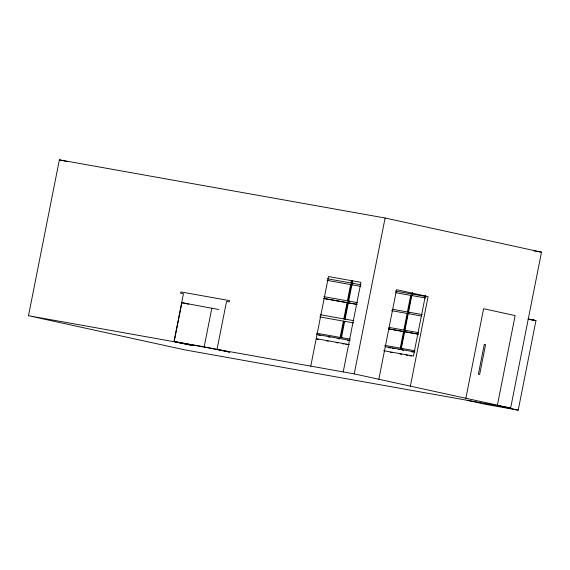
<?xml version="1.0" encoding="UTF-8"?>
<svg xmlns="http://www.w3.org/2000/svg" width="570" height="570" viewBox="0 0 570 570"><rect width="100%" height="100%" fill="white"/><g stroke="black" fill="none" stroke-linecap="round" stroke-linejoin="round"><path stroke-width="0.85" d="M28.5 315.723L59.365 159.857L385.106 218.011L541.5 252.175L510.635 408.049L184.894 349.887L28.5 315.723L354.241 373.884L510.635 408.049M174.199 341.487L204.174 346.838L229.646 352.139L217.028 349.389L226.525 301.437L229.254 301.922L229.511 300.611L180.847 291.926L180.59 293.237L183.455 293.75L173.964 341.694L193.123 345.62L174.199 341.487L181.887 302.67L218.745 309.524M204.174 346.838L211.862 308.021M310.764 366.118L328.498 276.557L360.945 282.349L343.211 371.911M347.059 302.62L343.831 318.901L344.465 319.036L347.686 302.756L323.696 298.445M351.455 280.39L350.949 282.962L351.576 283.105L352.089 280.533M340.803 337.533L344.024 321.245L343.397 321.11L340.169 337.39L340.803 337.533L316.578 333.208M348.042 300.974L351.262 284.687L350.636 284.551L347.408 300.832L348.042 300.974L323.817 296.649M342.086 337.761L341.459 337.625L344.679 321.338L353.443 322.905M345.748 319.271L345.121 319.129L348.341 302.848L357.105 304.409M349.325 301.202L348.697 301.067L351.918 284.779L360.682 286.347M352.866 283.333L352.232 283.19L352.745 280.625M354.241 373.884L385.106 218.011M378.836 379.257L396.57 289.695L428.099 296.585L410.364 386.147M403.553 331.541L400.268 348.12L400.902 348.263L404.187 331.676L388.875 328.918M404.486 330.165L407.771 313.578L407.137 313.443L403.852 330.03L404.486 330.165L388.94 327.394M408.07 312.075L411.348 295.488L410.721 295.353L407.436 311.94L408.07 312.075L392.523 309.296M401.978 348.455L401.344 348.313L404.629 331.733L418.451 334.198M405.562 330.358L404.928 330.222L408.213 313.635L421.8 316.086M409.139 312.267L408.512 312.125L411.797 295.545L425.612 298.01M412.716 294.17L412.089 294.035L412.431 292.289M425.476 295.274L413.442 356.036L383.674 350.721M465.861 398.266L483.595 308.705L515.13 315.595L497.396 405.156M467.158 400.29L486.139 404.429L518.223 410.144L535.957 320.582L528.34 318.922M533.677 250.779L541.5 252.175M327.351 278.773L351.576 283.105M352.232 283.19L360.995 284.758M395.466 291.063L411.64 293.978L411.013 293.842M412.089 294.035L425.904 296.5M327.038 280.362L351.262 284.687M395.808 292.716L411.348 295.488M528.276 319.214L535.957 320.582L528.155 319.193M348.697 301.067L357.454 302.627M408.512 312.125L422.327 314.597M324.323 298.587L347.686 302.756M356.856 304.394L348.341 302.848M391.59 310.671L407.771 313.578M320.24 314.711L344.465 319.036M345.121 319.129L353.877 320.696M404.928 330.222L418.515 332.673M388.64 328.897L404.187 331.676M418.216 334.177L404.629 331.733M319.798 316.92L344.024 321.245M341.459 337.625L350.215 339.186M384.729 345.349L400.902 348.263M401.344 348.313L414.932 350.764M316.792 334.455L350.058 340.39M385.078 346.645L414.839 351.961M318.616 335.16L320.361 335.474M328.242 336.877L329.994 337.191M337.875 338.601L339.627 338.908M347.501 340.319L349.253 340.632M388.647 347.664L390.4 347.978M392.153 348.291L393.899 348.605M398.28 349.382L400.033 349.695M401.779 350.009L403.531 350.322M411.412 351.726L413.165 352.039M316.257 338.687L349.531 344.629M316.906 339.157L318.651 339.471M326.517 340.874L328.27 341.188M336.136 342.591L337.889 342.905M342.257 343.682L344.009 343.995M345.755 344.309L347.501 344.622M390.343 352.267L392.089 352.581M399.962 353.984L401.707 354.298M406.082 355.074L407.828 355.388M409.574 355.701L411.326 356.015M59.365 159.857L67.182 161.559M411.797 295.545L412.424 295.68M351.918 284.779L352.552 284.922M408.213 313.635L408.84 313.771M344.679 321.338L345.313 321.473M181.887 302.67L188.77 304.173M499.605 406.082L518.223 410.144M484.286 344.365L478.373 374.219L479.634 374.497L485.547 344.643L484.286 344.365"/></g></svg>
